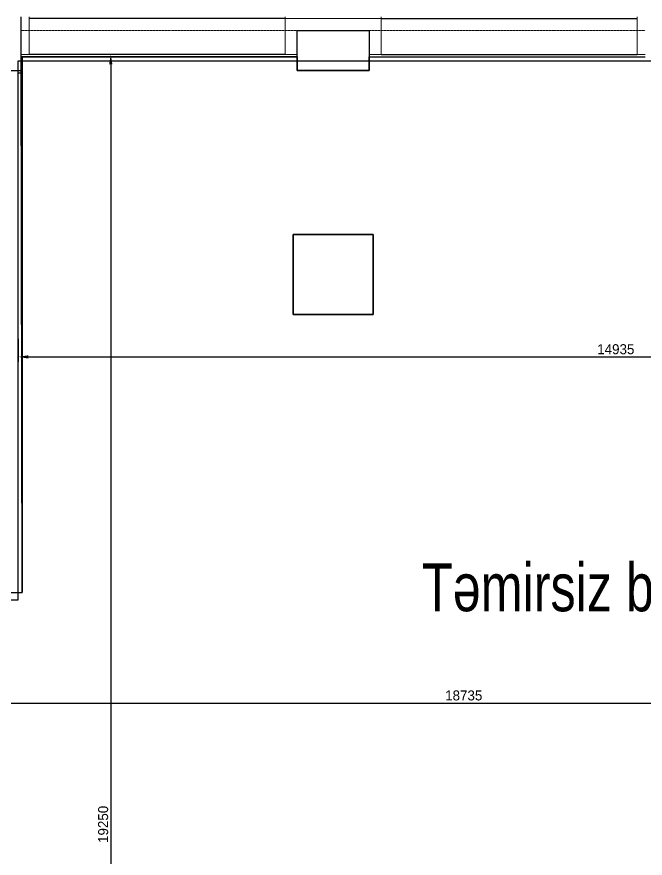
# Model space of a CAD drawing. Header units: millimetres. Extents: x 1372008 to 1414120, y -182161 to -161891.
# Drawn here: x 1395663 to 1403515, y -172408 to -161891 of the extents above; entities that cross this region are included whole.
import ezdxf

# ---------------------------------------------------------------- set-up
doc = ezdxf.new("R2010")
doc.units = ezdxf.units.MM
doc.linetypes.add('HIDDEN', pattern=[0.375, 0.25, -0.125])
for name, color, linetype in [('Divar-esas', 7, 'Continuous'), ('Divar-komek', 7, 'Continuous'), ('OFFICE_BOUNDARY', 3, 'Continuous'), ('Pencere', 7, 'Continuous'), ('sutun1', 7, 'Continuous'), ('Tavan', 7, 'Continuous')]:
    doc.layers.add(name, color=color, linetype=linetype)
doc.layers.add('Fasad detali', color=37, linetype='Continuous', lineweight=20)
doc.layers.add('obl. keramogranit', color=138, linetype='Continuous', lineweight=18, true_color=0x005252)
doc.layers.add('plita', color=182, linetype='Continuous', lineweight=5, true_color=0x3a07c5)
doc.styles.add('Yazilar', font='txt', dxfattribs={"width": 0.75})

msp = doc.modelspace()

# ---------------------------------------------------------------- linework, layer by layer
at = {"color": 0, "lineweight": -2, "transparency": 16777216}
for p, q in [((1396942, -162361), (1396774, -162361)), ((1396837, -162486), (1396837, -181486)), ((1395680, -165917), (1395680, -166205)), ((1395805, -166142), (1410490, -166142)), ((1392005, -170470), (1410490, -170470))]:
    msp.add_line(p, q, dxfattribs=at)
at = {"color": 18, "lineweight": -3, "true_color": 0x000000}
for p, q in [((1395680, -169181), (1395680, -162441)), ((1395680, -162441), (1408030, -162441)), ((1391880, -169181), (1395680, -169181))]:
    msp.add_line(p, q, dxfattribs=at)
at = {"color": 1, "lineweight": 30}
for p, q in [((1395680, -169181), (1395680, -162441)), ((1395680, -162441), (1408030, -162441)), ((1391880, -169181), (1395680, -169181))]:
    msp.add_line(p, q, dxfattribs=at)
at = {"color": 18, "lineweight": 30, "true_color": 0x000000}
for p, q in [((1395680, -169181), (1395680, -162441)), ((1395680, -162441), (1408030, -162441)), ((1391880, -169181), (1395680, -169181))]:
    msp.add_line(p, q, dxfattribs=at)
for p, q in [((1395730, -162591), (1395730, -162441)), ((1395730, -162441), (1399130, -162441)), ((1399130, -162441), (1400030, -162441)), ((1400030, -162441), (1407130, -162441)), ((1395680, -169181), (1395680, -162591)), ((1395680, -162591), (1395730, -162591)), ((1391880, -169181), (1395680, -169181))]:
    msp.add_line(p, q)
at = {"color": 18, "true_color": 0x000000}
for p, q in [((1395730, -162591), (1395730, -162441)), ((1395730, -162441), (1399130, -162441)), ((1399130, -162441), (1400030, -162441)), ((1400030, -162441), (1407130, -162441)), ((1395680, -169181), (1395680, -162591)), ((1395680, -162591), (1395730, -162591)), ((1391880, -169181), (1395680, -169181))]:
    msp.add_line(p, q, dxfattribs=at)
msp.add_lwpolyline([(1400115, -165611), (1399115, -165611), (1399115, -164611), (1400115, -164611), (1400115, -165611)])
at = {"color": 0, "transparency": 16777216}
for points in [[(1396816, -162486), (1396857, -162486), (1396837, -162361)], [(1395805, -166122), (1395805, -166163), (1395680, -166142)]]:
    msp.add_solid(points, dxfattribs=at)
at = {"layer": 'Divar-komek'}
for p, q in [((1399015, -161911), (1395815, -161911)), ((1400215, -161911), (1403415, -161911))]:
    msp.add_line(p, q, dxfattribs=at)
at = {"layer": 'Fasad detali'}
for p, q in [((1399015, -161891), (1399015, -161911)), ((1400215, -161891), (1400215, -161911))]:
    msp.add_line(p, q, dxfattribs=at)
at = {"layer": 'obl. keramogranit'}
for p, q in [((1395815, -162361), (1395815, -161891)), ((1400215, -161911), (1399015, -161911)), ((1399015, -162361), (1399015, -161911)), ((1400215, -162361), (1400215, -161911)), ((1403415, -162361), (1403415, -161891)), ((1395815, -162361), (1395715, -162361)), ((1399015, -162361), (1399165, -162361)), ((1400215, -162361), (1400065, -162361)), ((1403515, -162361), (1403415, -162361))]:
    msp.add_line(p, q, dxfattribs=at)
at = {"layer": 'OFFICE_BOUNDARY'}
msp.add_lwpolyline([(1391880, -172701), (1391880, -169181), (1395680, -169181), (1395680, -162441), (1408030, -162441), (1408030, -163771), (1408180, -163771), (1408180, -163921), (1410640, -163921), (1410640, -172391), (1410840, -172391), (1410840, -172591), (1413170, -172591), (1413170, -173101), (1413570, -173101), (1413570, -181611), (1392090, -181611), (1392090, -181011), (1394560, -181011), (1394560, -173351), (1392140, -173351), (1392140, -172701), (1391880, -172701)], close=True, dxfattribs=at)
at = {"layer": 'Pencere'}
for p, q in [((1399015, -162361), (1395815, -162361)), ((1400215, -162361), (1403415, -162361)), ((1399165, -162391), (1395715, -162391)), ((1400065, -162391), (1403515, -162391))]:
    msp.add_line(p, q, dxfattribs=at)
at = {"layer": 'plita', "linetype": 'HIDDEN', "ltscale": 5}
for p, q in [((1399165, -162061), (1395715, -162061)), ((1400065, -162061), (1403515, -162061))]:
    msp.add_line(p, q, dxfattribs=at)
at = {"layer": 'sutun1'}
for p, q in [((1395715, -162561), (1395715, -161891)), ((1395515, -162561), (1395715, -162561))]:
    msp.add_line(p, q, dxfattribs=at)
at = {"layer": 'sutun1', "color": 183}
for p, q in [((1395730, -169086), (1395715, -162391)), ((1395715, -162391), (1399165, -162391)), ((1399165, -162391), (1399165, -162561)), ((1400065, -162561), (1400065, -162391)), ((1400065, -162391), (1403515, -162391)), ((1399165, -162561), (1400065, -162561)), ((1391865, -169086), (1395730, -169086))]:
    msp.add_line(p, q, dxfattribs=at)
at = {"layer": 'sutun1'}
for points in [[(1399165, -162061), (1400065, -162061), (1400065, -162561), (1399165, -162561)], [(1399115, -165611), (1400115, -165611), (1400115, -164611), (1399115, -164611)]]:
    msp.add_lwpolyline(points, close=True, dxfattribs=at)
at = {"layer": 'Tavan'}
for p in [(1395730, -162391), (1391865, -169086)]:
    msp.add_line(p, (1395730, -169086), dxfattribs=at)

# ---------------------------------------------------------------- texts
at = {"color": 0, "transparency": 16777216, "char_height": 125, "attachment_point": 5}
for s, insert in [('14935', (1403148, -166047)), ('18735', (1401248, -170375))]:
    msp.add_mtext(s, dxfattribs=dict(at, insert=insert))
at = {"color": 0, "transparency": 16777216, "insert": (1396742, -171986), "char_height": 125, "attachment_point": 5, "rotation": 90}
msp.add_mtext('19250', dxfattribs=at)
at = {"layer": 'Divar-esas', "insert": (1400726, -168722), "char_height": 600, "attachment_point": 1, "style": 'Yazilar'}
msp.add_mtext_dynamic_manual_height_columns('{\\f@Arial Unicode MS|b0|i0|c0|p34;Təmirsiz boş (Baker Tilly)}', width=8453.4, gutter_width=250, heights=[-800], dxfattribs=at)

doc.saveas('drawing.dxf')
